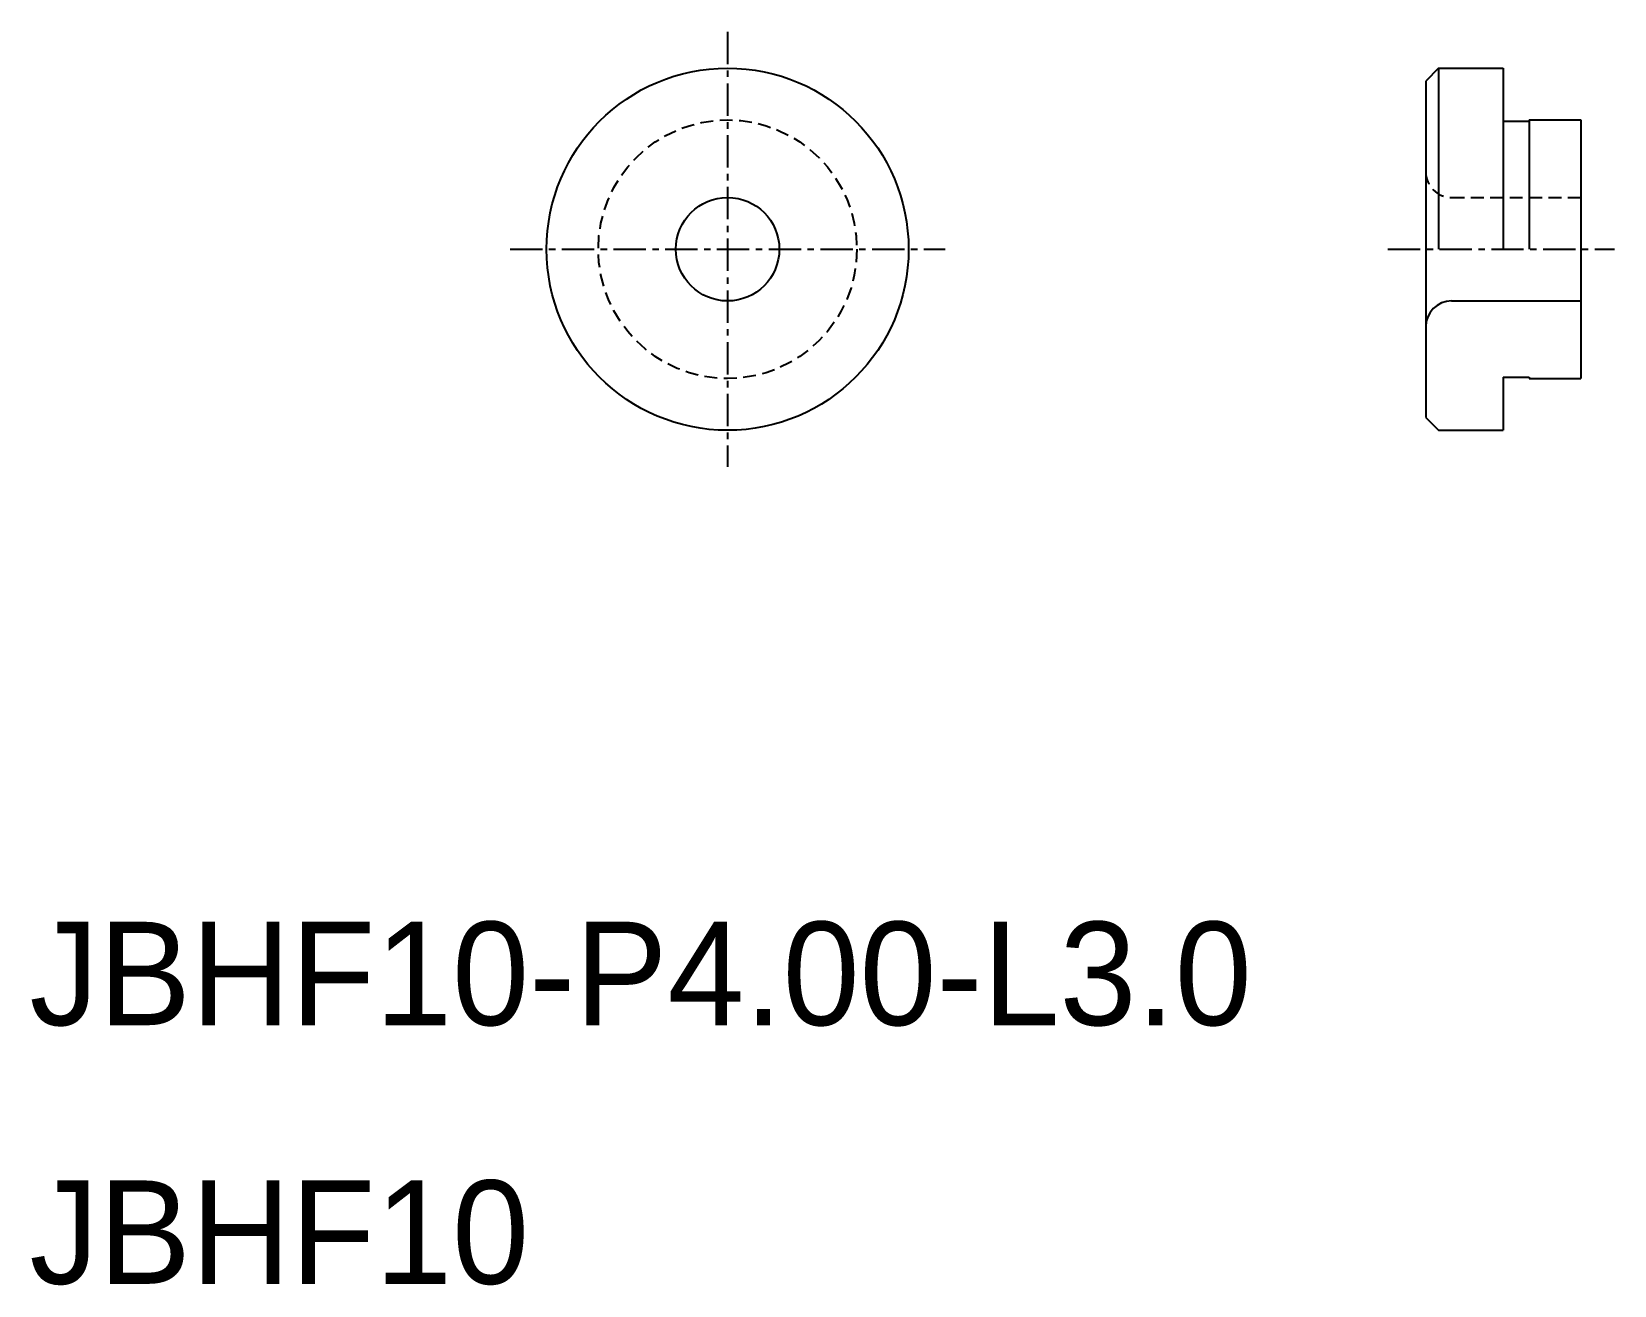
# Model space of a CAD drawing. Extents: x 10.1 to 71.3, y 9.9 to 58.4.
import ezdxf

# ---------------------------------------------------------------- set-up
doc = ezdxf.new("R2010")
doc.units = 0
doc.linetypes.add('CENTER', pattern=[2, 1.25, -0.25, 0.25, -0.25])
doc.linetypes.add('DASHED', pattern=[0.75, 0.5, -0.25])
doc.layers.get('0').update_dxf_attribs({"linetype": 'CONTINUOUS'})
doc.layers.add('CENTER', color=1, linetype='CENTER')

msp = doc.modelspace()

# ---------------------------------------------------------------- linework, layer by layer
at = {"color": 7, "linetype": 'CONTINUOUS'}
for p, q in [((64.5, 57), (64, 56.5)), ((64.5, 57), (64.5, 50)), ((64.5, 57), (67, 57)), ((67, 57), (67, 50)), ((64, 56.5), (64, 43.5)), ((67, 54.95), (68, 54.95)), ((68, 55), (68, 50)), ((68, 55), (70, 55)), ((70, 55), (70, 45)), ((66.25, 52), (66.25, 52)), ((67.5, 52), (67.5, 52)), ((65, 48), (70, 48)), ((67, 45.05), (67, 43)), ((67, 45.05), (68, 45.05)), ((68, 45.05), (68, 45)), ((68, 45), (70, 45)), ((64, 43.5), (64.5, 43)), ((64.5, 43), (67, 43))]:
    msp.add_line(p, q, dxfattribs=at)
at = {"color": 3, "linetype": 'DASHED'}
msp.add_line((65, 52), (70, 52), dxfattribs=at)
at = {"color": 7, "linetype": 'CONTINUOUS'}
for radius in [7, 2]:
    msp.add_circle((37, 50), radius, dxfattribs=at)
at = {"color": 3, "linetype": 'DASHED'}
msp.add_circle((37, 50), 5, dxfattribs=at)
msp.add_arc((65, 53), 1, 180, 270, dxfattribs=at)
at = {"color": 7, "linetype": 'CONTINUOUS'}
msp.add_arc((65, 47), 1, 90, 180, dxfattribs=at)
at = {"layer": 'CENTER', "color": 1, "linetype": 'CENTER'}
for p, q in [((37, 58.41), (37, 41.59)), ((28.59, 50), (45.41, 50)), ((62.539, 50), (71.297, 50))]:
    msp.add_line(p, q, dxfattribs=at)

# ---------------------------------------------------------------- texts
at = {"color": 7, "linetype": 'CONTINUOUS'}
for s, p in [('JBHF10-P4.00-L3.0', (10, 20)), ('JBHF10', (10, 10))]:
    msp.add_text(s, height=4, dxfattribs=at).set_placement(p)

doc.saveas('drawing.dxf')
